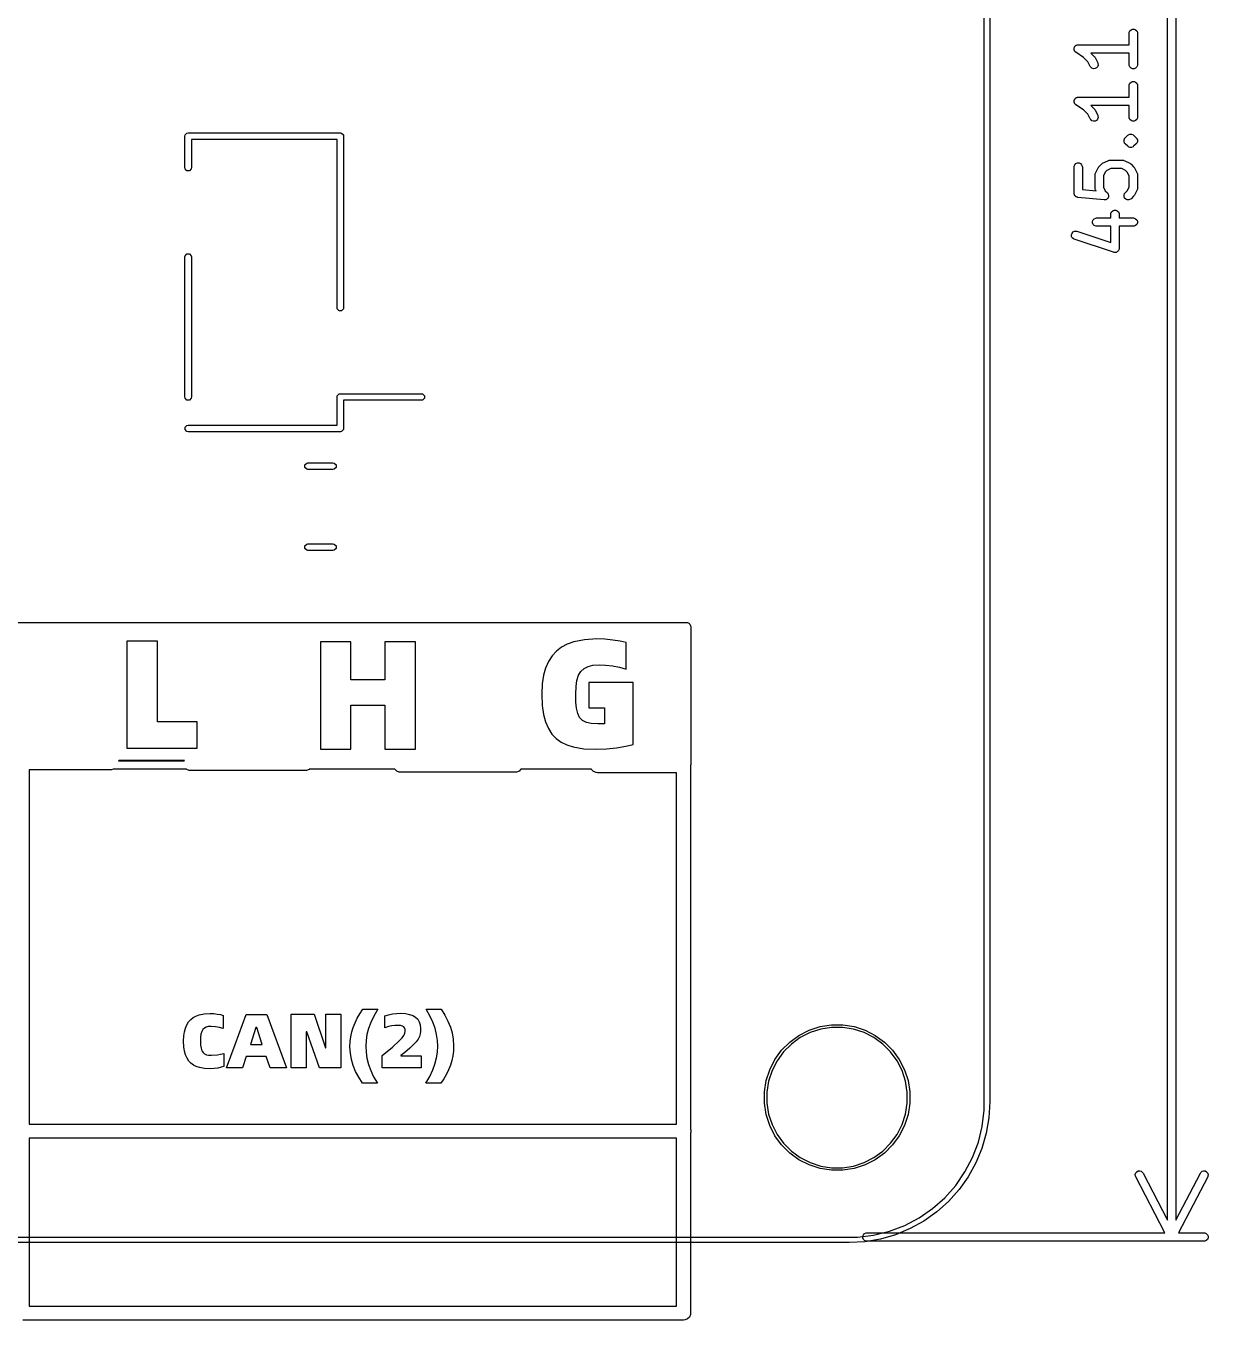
# Model space of a CAD drawing. Header units: inches. Extents: x 4.8 to 6.93, y -5.65 to -3.45.
# Drawn here: x 6.082 to 6.927, y -5.586 to -4.661 of the extents above; entities that cross this region are included whole.
import ezdxf

# ---------------------------------------------------------------- set-up
doc = ezdxf.new("R2010")
doc.units = ezdxf.units.IN
doc.header["$MEASUREMENT"] = 0
doc.layers.add('F.Silkscreen', color=41, linetype='CONTINUOUS', true_color=0xf2eda1)

msp = doc.modelspace()

# ---------------------------------------------------------------- linework, layer by layer
at = {"layer": 'F.Silkscreen', "linetype": 'CONTINUOUS'}
for p, q in [((6.89773, -5.51437), (6.89773, -3.76252)), ((6.90363, -3.76252), (6.90363, -5.51437)), ((6.76682, -5.42998), (6.76682, -4.03116)), ((6.77076, -4.03116), (6.77076, -5.42998)), ((6.87036, -4.66656), (6.87041, -4.66599)), ((6.87036, -4.67486), (6.87036, -4.66656)), ((6.87041, -4.66599), (6.87085, -4.66492)), ((6.87085, -4.66492), (6.87167, -4.66411)), ((6.87167, -4.66411), (6.87273, -4.66367)), ((6.87273, -4.66367), (6.87389, -4.66367)), ((6.87389, -4.66367), (6.87495, -4.66411)), ((6.87495, -4.66411), (6.87576, -4.66492)), ((6.87576, -4.66492), (6.87621, -4.66599)), ((6.87621, -4.66599), (6.87626, -4.66656)), ((6.87626, -4.66656), (6.87626, -4.68906)), ((6.83104, -4.67724), (6.83115, -4.67697)), ((6.83104, -4.67753), (6.83104, -4.67724)), ((6.83115, -4.67697), (6.83121, -4.67668)), ((6.83121, -4.67668), (6.83137, -4.67644)), ((6.83137, -4.67644), (6.83148, -4.67617)), ((6.83148, -4.67617), (6.83169, -4.67597)), ((6.83169, -4.67597), (6.83185, -4.67573)), ((6.83185, -4.67573), (6.83209, -4.67556)), ((6.83209, -4.67556), (6.8323, -4.67536)), ((6.8323, -4.67536), (6.83257, -4.67525)), ((6.83257, -4.67525), (6.83281, -4.67508)), ((6.83281, -4.67508), (6.83309, -4.67503)), ((6.83309, -4.67503), (6.83336, -4.67492)), ((6.83336, -4.67492), (6.83393, -4.67486)), ((6.83393, -4.67486), (6.83394, -4.67486)), ((6.83394, -4.67486), (6.83394, -4.67486)), ((6.83394, -4.67486), (6.83394, -4.67486)), ((6.83394, -4.67486), (6.87036, -4.67486)), ((6.83099, -4.67781), (6.83104, -4.67753)), ((6.83104, -4.6781), (6.83099, -4.67781)), ((6.83104, -4.67839), (6.83104, -4.6781)), ((6.83115, -4.67866), (6.83104, -4.67839)), ((6.83121, -4.67894), (6.83115, -4.67866)), ((6.83137, -4.67918), (6.83121, -4.67894)), ((6.83148, -4.67945), (6.83137, -4.67918)), ((6.83169, -4.67966), (6.83148, -4.67945)), ((6.83185, -4.6799), (6.83169, -4.67966)), ((6.8323, -4.68026), (6.83185, -4.6799)), ((6.8323, -4.68027), (6.8323, -4.68026)), ((6.83768, -4.68386), (6.8323, -4.68027)), ((6.8323, -4.68027), (6.8323, -4.68027)), ((6.8323, -4.68027), (6.8323, -4.68027)), ((6.84089, -4.68706), (6.83768, -4.68386)), ((6.87036, -4.68076), (6.84294, -4.68076)), ((6.84294, -4.68076), (6.8454, -4.68322)), ((6.8454, -4.68322), (6.84559, -4.68345)), ((6.84559, -4.68345), (6.84565, -4.6835)), ((6.84565, -4.6835), (6.8457, -4.68359)), ((6.8457, -4.68359), (6.84577, -4.68367)), ((6.84577, -4.68367), (6.8458, -4.68374)), ((6.8458, -4.68374), (6.84595, -4.68399)), ((6.84595, -4.68399), (6.84783, -4.68774)), ((6.87036, -4.68906), (6.87036, -4.68076)), ((6.84255, -4.69038), (6.84089, -4.68706)), ((6.84285, -4.69087), (6.84255, -4.69038)), ((6.84373, -4.69163), (6.84285, -4.69087)), ((6.84482, -4.69199), (6.84373, -4.69163)), ((6.84597, -4.69191), (6.84482, -4.69199)), ((6.847, -4.69139), (6.84597, -4.69191)), ((6.84775, -4.69052), (6.847, -4.69139)), ((6.84812, -4.68943), (6.84775, -4.69052)), ((6.84783, -4.68774), (6.84804, -4.68828)), ((6.84804, -4.68828), (6.84812, -4.68943)), ((6.87041, -4.68964), (6.87036, -4.68906)), ((6.87085, -4.6907), (6.87041, -4.68964)), ((6.87167, -4.69152), (6.87085, -4.6907)), ((6.87273, -4.69196), (6.87167, -4.69152)), ((6.87389, -4.69196), (6.87273, -4.69196)), ((6.87495, -4.69152), (6.87389, -4.69196)), ((6.87576, -4.6907), (6.87495, -4.69152)), ((6.87621, -4.68964), (6.87576, -4.6907)), ((6.87626, -4.68906), (6.87621, -4.68964)), ((6.87036, -4.70406), (6.87041, -4.70348)), ((6.87036, -4.71235), (6.87036, -4.70406)), ((6.87041, -4.70348), (6.87085, -4.70242)), ((6.87085, -4.70242), (6.87167, -4.7016)), ((6.87167, -4.7016), (6.87273, -4.70116)), ((6.87273, -4.70116), (6.87389, -4.70116)), ((6.87389, -4.70116), (6.87495, -4.7016)), ((6.87495, -4.7016), (6.87576, -4.70242)), ((6.87576, -4.70242), (6.87621, -4.70348)), ((6.87621, -4.70348), (6.87626, -4.70406)), ((6.87626, -4.70406), (6.87626, -4.72656)), ((6.83115, -4.71446), (6.83121, -4.71418)), ((6.83121, -4.71418), (6.83137, -4.71394)), ((6.83137, -4.71394), (6.83148, -4.71367)), ((6.83148, -4.71367), (6.83169, -4.71346)), ((6.83169, -4.71346), (6.83185, -4.71322)), ((6.83185, -4.71322), (6.83209, -4.71306)), ((6.83209, -4.71306), (6.8323, -4.71285)), ((6.8323, -4.71285), (6.83257, -4.71274)), ((6.83257, -4.71274), (6.83281, -4.71258)), ((6.83281, -4.71258), (6.83309, -4.71252)), ((6.83309, -4.71252), (6.83336, -4.71241)), ((6.83336, -4.71241), (6.83393, -4.71235)), ((6.83393, -4.71235), (6.83394, -4.71235)), ((6.83394, -4.71235), (6.83394, -4.71235)), ((6.83394, -4.71235), (6.83394, -4.71235)), ((6.83394, -4.71235), (6.87036, -4.71235)), ((6.83099, -4.71531), (6.83104, -4.71502)), ((6.83104, -4.71559), (6.83099, -4.71531)), ((6.83104, -4.71473), (6.83115, -4.71446)), ((6.83104, -4.71502), (6.83104, -4.71473)), ((6.83104, -4.71588), (6.83104, -4.71559)), ((6.83115, -4.71615), (6.83104, -4.71588)), ((6.83121, -4.71644), (6.83115, -4.71615)), ((6.83137, -4.71668), (6.83121, -4.71644)), ((6.83148, -4.71695), (6.83137, -4.71668)), ((6.83169, -4.71715), (6.83148, -4.71695)), ((6.83185, -4.7174), (6.83169, -4.71715)), ((6.8323, -4.71776), (6.83185, -4.7174)), ((6.83768, -4.72135), (6.8323, -4.71776)), ((6.8323, -4.71776), (6.8323, -4.71776)), ((6.8323, -4.71776), (6.8323, -4.71776)), ((6.8323, -4.71776), (6.8323, -4.71776)), ((6.84089, -4.72455), (6.83768, -4.72135)), ((6.87036, -4.71826), (6.84294, -4.71826)), ((6.84294, -4.71826), (6.8454, -4.72072)), ((6.8454, -4.72072), (6.84559, -4.72094)), ((6.84559, -4.72094), (6.84565, -4.721)), ((6.84565, -4.721), (6.8457, -4.72108)), ((6.8457, -4.72108), (6.84577, -4.72117)), ((6.84577, -4.72117), (6.8458, -4.72124)), ((6.8458, -4.72124), (6.84595, -4.72149)), ((6.84595, -4.72149), (6.84783, -4.72523)), ((6.87036, -4.72656), (6.87036, -4.71826)), ((6.84255, -4.72788), (6.84089, -4.72455)), ((6.84285, -4.72837), (6.84255, -4.72788)), ((6.84373, -4.72912), (6.84285, -4.72837)), ((6.84482, -4.72948), (6.84373, -4.72912)), ((6.84597, -4.7294), (6.84482, -4.72948)), ((6.847, -4.72889), (6.84597, -4.7294)), ((6.84775, -4.72802), (6.847, -4.72889)), ((6.84812, -4.72692), (6.84775, -4.72802)), ((6.84783, -4.72523), (6.84804, -4.72578)), ((6.84804, -4.72578), (6.84812, -4.72692)), ((6.87041, -4.72713), (6.87036, -4.72656)), ((6.87085, -4.7282), (6.87041, -4.72713)), ((6.87167, -4.72901), (6.87085, -4.7282)), ((6.87273, -4.72945), (6.87167, -4.72901)), ((6.87389, -4.72945), (6.87273, -4.72945)), ((6.87495, -4.72901), (6.87389, -4.72945)), ((6.87576, -4.7282), (6.87495, -4.72901)), ((6.87621, -4.72713), (6.87576, -4.7282)), ((6.87626, -4.72656), (6.87621, -4.72713)), ((6.19595, -4.74021), (6.19613, -4.73931)), ((6.19595, -4.76265), (6.19595, -4.74021)), ((6.19613, -4.73931), (6.19741, -4.73803)), ((6.19741, -4.73803), (6.19832, -4.73785)), ((6.19832, -4.73785), (6.30698, -4.73785)), ((6.30698, -4.73785), (6.30788, -4.73803)), ((6.30788, -4.73803), (6.30916, -4.73931)), ((6.30916, -4.73931), (6.30934, -4.74021)), ((6.30934, -4.74021), (6.30934, -4.86265)), ((6.86696, -4.74213), (6.8671, -4.74179)), ((6.8671, -4.74179), (6.86747, -4.74134)), ((6.8671, -4.74179), (6.8671, -4.74179)), ((6.86747, -4.74134), (6.86935, -4.73947)), ((6.86935, -4.73947), (6.86979, -4.7391)), ((6.86979, -4.7391), (6.87086, -4.73866)), ((6.87086, -4.73866), (6.87201, -4.73866)), ((6.87201, -4.73866), (6.87307, -4.7391)), ((6.87307, -4.7391), (6.87307, -4.7391)), ((6.87307, -4.7391), (6.87352, -4.73947)), ((6.87352, -4.73947), (6.8754, -4.74134)), ((6.8754, -4.74134), (6.87576, -4.74179)), ((6.87576, -4.74179), (6.87591, -4.74213)), ((6.30462, -4.74258), (6.20068, -4.74258)), ((6.20068, -4.74258), (6.20068, -4.76265)), ((6.30462, -4.86265), (6.30462, -4.74258)), ((6.86666, -4.74285), (6.86696, -4.74213)), ((6.86666, -4.744), (6.86666, -4.74285)), ((6.8671, -4.74507), (6.86666, -4.744)), ((6.86747, -4.74552), (6.8671, -4.74507)), ((6.8671, -4.74507), (6.8671, -4.74507)), ((6.86935, -4.74739), (6.86747, -4.74552)), ((6.86979, -4.74776), (6.86935, -4.74739)), ((6.87086, -4.7482), (6.86979, -4.74776)), ((6.87201, -4.7482), (6.87086, -4.7482)), ((6.87307, -4.74776), (6.87201, -4.7482)), ((6.87352, -4.74739), (6.87307, -4.74776)), ((6.8754, -4.74552), (6.87352, -4.74739)), ((6.87576, -4.74507), (6.8754, -4.74552)), ((6.87621, -4.744), (6.87576, -4.74507)), ((6.87591, -4.74213), (6.87621, -4.74285)), ((6.87621, -4.74285), (6.87621, -4.744)), ((6.83148, -4.76054), (6.8323, -4.75972)), ((6.8323, -4.75972), (6.83336, -4.75928)), ((6.83336, -4.75928), (6.83452, -4.75928)), ((6.83452, -4.75928), (6.83558, -4.75972)), ((6.83558, -4.75972), (6.83639, -4.76054)), ((6.84872, -4.76196), (6.8506, -4.76009)), ((6.8506, -4.76009), (6.85083, -4.7599)), ((6.85083, -4.7599), (6.85088, -4.75984)), ((6.85088, -4.75984), (6.85097, -4.75979)), ((6.85097, -4.75979), (6.85105, -4.75972)), ((6.85105, -4.75972), (6.85112, -4.75969)), ((6.85112, -4.75969), (6.85137, -4.75953)), ((6.85137, -4.75953), (6.85512, -4.75766)), ((6.85512, -4.75766), (6.85566, -4.75745)), ((6.85566, -4.75745), (6.85576, -4.75745)), ((6.85576, -4.75745), (6.85586, -4.75741)), ((6.85586, -4.75741), (6.85644, -4.75735)), ((6.85644, -4.75735), (6.86581, -4.75735)), ((6.86581, -4.75735), (6.86639, -4.75741)), ((6.86639, -4.75741), (6.86648, -4.75745)), ((6.86648, -4.75745), (6.86659, -4.75745)), ((6.86659, -4.75745), (6.86713, -4.75766)), ((6.86713, -4.75766), (6.87088, -4.75953)), ((6.87088, -4.75953), (6.87113, -4.75969)), ((6.87113, -4.75969), (6.8712, -4.75972)), ((6.8712, -4.75972), (6.87128, -4.75979)), ((6.87128, -4.75979), (6.87137, -4.75984)), ((6.87137, -4.75984), (6.87142, -4.7599)), ((6.87142, -4.7599), (6.87165, -4.76009)), ((6.87165, -4.76009), (6.87352, -4.76196)), ((6.19613, -4.76356), (6.19595, -4.76265)), ((6.19741, -4.76484), (6.19613, -4.76356)), ((6.19922, -4.76484), (6.19741, -4.76484)), ((6.2005, -4.76356), (6.19922, -4.76484)), ((6.20068, -4.76265), (6.2005, -4.76356)), ((6.83099, -4.76218), (6.83104, -4.7616)), ((6.83099, -4.78092), (6.83099, -4.76218)), ((6.83104, -4.7616), (6.83148, -4.76054)), ((6.83639, -4.76054), (6.83684, -4.7616)), ((6.83684, -4.7616), (6.83689, -4.76218)), ((6.83689, -4.76218), (6.83689, -4.77825)), ((6.84598, -4.7678), (6.84604, -4.76722)), ((6.84598, -4.77717), (6.84598, -4.7678)), ((6.84604, -4.76722), (6.84608, -4.76713)), ((6.84608, -4.76713), (6.84609, -4.76702)), ((6.84609, -4.76702), (6.8463, -4.76648)), ((6.8463, -4.76648), (6.84817, -4.76273)), ((6.84817, -4.76273), (6.84833, -4.76248)), ((6.84833, -4.76248), (6.84836, -4.76241)), ((6.84836, -4.76241), (6.84842, -4.76233)), ((6.84842, -4.76233), (6.84848, -4.76224)), ((6.84848, -4.76224), (6.84854, -4.76219)), ((6.84854, -4.76219), (6.84872, -4.76196)), ((6.85324, -4.7658), (6.85189, -4.7685)), ((6.85189, -4.7685), (6.85189, -4.77648)), ((6.85444, -4.7646), (6.85324, -4.7658)), ((6.85713, -4.76325), (6.85444, -4.7646)), ((6.86511, -4.76325), (6.85713, -4.76325)), ((6.86781, -4.7646), (6.86511, -4.76325)), ((6.86901, -4.7658), (6.86781, -4.7646)), ((6.87036, -4.7685), (6.86901, -4.7658)), ((6.87036, -4.77648), (6.87036, -4.7685)), ((6.87352, -4.76196), (6.87371, -4.76219)), ((6.87371, -4.76219), (6.87377, -4.76224)), ((6.87377, -4.76224), (6.87382, -4.76233)), ((6.87382, -4.76233), (6.87389, -4.76241)), ((6.87389, -4.76241), (6.87392, -4.76248)), ((6.87392, -4.76248), (6.87408, -4.76273)), ((6.87408, -4.76273), (6.87595, -4.76648)), ((6.87595, -4.76648), (6.87616, -4.76702)), ((6.87616, -4.76702), (6.87616, -4.76713)), ((6.87616, -4.76713), (6.87621, -4.76722)), ((6.87621, -4.76722), (6.87626, -4.7678)), ((6.87626, -4.7678), (6.87626, -4.77717)), ((6.83689, -4.77825), (6.84666, -4.77923)), ((6.84604, -4.77775), (6.84598, -4.77717)), ((6.84608, -4.77785), (6.84604, -4.77775)), ((6.84609, -4.77795), (6.84608, -4.77785)), ((6.8463, -4.77849), (6.84609, -4.77795)), ((6.84666, -4.77923), (6.8463, -4.77849)), ((6.85189, -4.77648), (6.85324, -4.77917)), ((6.86901, -4.77917), (6.87036, -4.77648)), ((6.87595, -4.77849), (6.87408, -4.78224)), ((6.87616, -4.77795), (6.87595, -4.77849)), ((6.87621, -4.77775), (6.87616, -4.77785)), ((6.87616, -4.77785), (6.87616, -4.77795)), ((6.87626, -4.77717), (6.87621, -4.77775)), ((6.83101, -4.78114), (6.83099, -4.78092)), ((6.831, -4.78121), (6.83101, -4.78114)), ((6.83102, -4.78128), (6.831, -4.78121)), ((6.83104, -4.7815), (6.83102, -4.78128)), ((6.83121, -4.7819), (6.83104, -4.7815)), ((6.83133, -4.78231), (6.83121, -4.7819)), ((6.83143, -4.78243), (6.83133, -4.78231)), ((6.83148, -4.78256), (6.83143, -4.78243)), ((6.83179, -4.78287), (6.83148, -4.78256)), ((6.83206, -4.7832), (6.83179, -4.78287)), ((6.83219, -4.78327), (6.83206, -4.7832)), ((6.8323, -4.78338), (6.83219, -4.78327)), ((6.8327, -4.78354), (6.8323, -4.78338)), ((6.83308, -4.78375), (6.8327, -4.78354)), ((6.8333, -4.78379), (6.83308, -4.78375)), ((6.83336, -4.78382), (6.8333, -4.78379)), ((6.83344, -4.78382), (6.83336, -4.78382)), ((6.83365, -4.78386), (6.83344, -4.78382)), ((6.85239, -4.78574), (6.83365, -4.78386)), ((6.85297, -4.78574), (6.85239, -4.78574)), ((6.85311, -4.78569), (6.85297, -4.78574)), ((6.85326, -4.78569), (6.85311, -4.78569)), ((6.85324, -4.77917), (6.85477, -4.78071)), ((6.85366, -4.78553), (6.85326, -4.78569)), ((6.85407, -4.7854), (6.85366, -4.78553)), ((6.85419, -4.78531), (6.85407, -4.7854)), ((6.85433, -4.78525), (6.85419, -4.78531)), ((6.85463, -4.78495), (6.85433, -4.78525)), ((6.85497, -4.78467), (6.85463, -4.78495)), ((6.85477, -4.78071), (6.85514, -4.78116)), ((6.85504, -4.78454), (6.85497, -4.78467)), ((6.85514, -4.78444), (6.85504, -4.78454)), ((6.85514, -4.78116), (6.8552, -4.7813)), ((6.85531, -4.78404), (6.85514, -4.78444)), ((6.8552, -4.7813), (6.85529, -4.78141)), ((6.85529, -4.78141), (6.85542, -4.78182)), ((6.85551, -4.78366), (6.85531, -4.78404)), ((6.85542, -4.78182), (6.85558, -4.78222)), ((6.85553, -4.78351), (6.85551, -4.78366)), ((6.85558, -4.78337), (6.85553, -4.78351)), ((6.85558, -4.78222), (6.85558, -4.78237)), ((6.85558, -4.78237), (6.85563, -4.78251)), ((6.85563, -4.78251), (6.85558, -4.78294)), ((6.85558, -4.78294), (6.85558, -4.78337)), ((6.86666, -4.78222), (6.8671, -4.78116)), ((6.86666, -4.78337), (6.86666, -4.78222)), ((6.8671, -4.78444), (6.86666, -4.78337)), ((6.8671, -4.78116), (6.86747, -4.78071)), ((6.86792, -4.78525), (6.8671, -4.78444)), ((6.86747, -4.78071), (6.86901, -4.77917)), ((6.86898, -4.78569), (6.86792, -4.78525)), ((6.87014, -4.78569), (6.86898, -4.78569)), ((6.8712, -4.78525), (6.87014, -4.78569)), ((6.87165, -4.78489), (6.8712, -4.78525)), ((6.87352, -4.78301), (6.87165, -4.78489)), ((6.87371, -4.78279), (6.87352, -4.78301)), ((6.87377, -4.78273), (6.87371, -4.78279)), ((6.87382, -4.78264), (6.87377, -4.78273)), ((6.87389, -4.78256), (6.87382, -4.78264)), ((6.87392, -4.78249), (6.87389, -4.78256)), ((6.87408, -4.78224), (6.87392, -4.78249)), ((6.85723, -4.79592), (6.85729, -4.79535)), ((6.85723, -4.79859), (6.85723, -4.79592)), ((6.85729, -4.79535), (6.85773, -4.79428)), ((6.85773, -4.79428), (6.85855, -4.79347)), ((6.85855, -4.79347), (6.85961, -4.79303)), ((6.85961, -4.79303), (6.86076, -4.79303)), ((6.86076, -4.79303), (6.86183, -4.79347)), ((6.86183, -4.79347), (6.86264, -4.79428)), ((6.86264, -4.79428), (6.86308, -4.79535)), ((6.86308, -4.79535), (6.86314, -4.79592)), ((6.86314, -4.79592), (6.86314, -4.79859)), ((6.84417, -4.80097), (6.84461, -4.79991)), ((6.84417, -4.80212), (6.84417, -4.80097)), ((6.84461, -4.80319), (6.84417, -4.80212)), ((6.84461, -4.79991), (6.84542, -4.79909)), ((6.84542, -4.804), (6.84461, -4.80319)), ((6.84542, -4.79909), (6.84649, -4.79865)), ((6.84649, -4.80444), (6.84542, -4.804)), ((6.84649, -4.79865), (6.84706, -4.79859)), ((6.84706, -4.8045), (6.84649, -4.80444)), ((6.84706, -4.79859), (6.85723, -4.79859)), ((6.85723, -4.8045), (6.84706, -4.8045)), ((6.85723, -4.8162), (6.85723, -4.8045)), ((6.86314, -4.79859), (6.87331, -4.79859)), ((6.87331, -4.8045), (6.86314, -4.8045)), ((6.86314, -4.8045), (6.86314, -4.82029)), ((6.87331, -4.79859), (6.87389, -4.79865)), ((6.87389, -4.80444), (6.87331, -4.8045)), ((6.87389, -4.79865), (6.87495, -4.79909)), ((6.87495, -4.804), (6.87389, -4.80444)), ((6.87495, -4.79909), (6.87576, -4.79991)), ((6.87576, -4.80319), (6.87495, -4.804)), ((6.87576, -4.79991), (6.87621, -4.80097)), ((6.87621, -4.80212), (6.87576, -4.80319)), ((6.87621, -4.80097), (6.87621, -4.80212)), ((6.82913, -4.81055), (6.8295, -4.80946)), ((6.82922, -4.8117), (6.82913, -4.81055)), ((6.82973, -4.81273), (6.82922, -4.8117)), ((6.8295, -4.80946), (6.83025, -4.80859)), ((6.8306, -4.81349), (6.82973, -4.81273)), ((6.83025, -4.80859), (6.83128, -4.80807)), ((6.83113, -4.81372), (6.8306, -4.81349)), ((6.85925, -4.82309), (6.83113, -4.81372)), ((6.83128, -4.80807), (6.83243, -4.80799)), ((6.83243, -4.80799), (6.833, -4.80812)), ((6.833, -4.80812), (6.85723, -4.8162)), ((6.19613, -4.82553), (6.19741, -4.82425)), ((6.19741, -4.82425), (6.19922, -4.82425)), ((6.19922, -4.82425), (6.2005, -4.82553)), ((6.85954, -4.82316), (6.85925, -4.82309)), ((6.85961, -4.82319), (6.85954, -4.82316)), ((6.85967, -4.82319), (6.85961, -4.82319)), ((6.85982, -4.82322), (6.85967, -4.82319)), ((6.86029, -4.82319), (6.85982, -4.82322)), ((6.86076, -4.82319), (6.86029, -4.82319)), ((6.86086, -4.82315), (6.86076, -4.82319)), ((6.86097, -4.82314), (6.86086, -4.82315)), ((6.86139, -4.82293), (6.86097, -4.82314)), ((6.86183, -4.82275), (6.86139, -4.82293)), ((6.8619, -4.82267), (6.86183, -4.82275)), ((6.862, -4.82263), (6.8619, -4.82267)), ((6.86231, -4.82227), (6.862, -4.82263)), ((6.86264, -4.82193), (6.86231, -4.82227)), ((6.86268, -4.82184), (6.86264, -4.82193)), ((6.86275, -4.82176), (6.86268, -4.82184)), ((6.8629, -4.82131), (6.86275, -4.82176)), ((6.86308, -4.82087), (6.8629, -4.82131)), ((6.8631, -4.82072), (6.86308, -4.82087)), ((6.86312, -4.82066), (6.8631, -4.82072)), ((6.86314, -4.82029), (6.86311, -4.82059)), ((6.86311, -4.82059), (6.86312, -4.82066)), ((6.19595, -4.82643), (6.19613, -4.82553)), ((6.19595, -4.92643), (6.19595, -4.82643)), ((6.2005, -4.82553), (6.20068, -4.82643)), ((6.20068, -4.82643), (6.20068, -4.92643)), ((6.3048, -4.86356), (6.30462, -4.86265)), ((6.30607, -4.86484), (6.3048, -4.86356)), ((6.30788, -4.86484), (6.30607, -4.86484)), ((6.30916, -4.86356), (6.30788, -4.86484)), ((6.30934, -4.86265), (6.30916, -4.86356)), ((6.19613, -4.92734), (6.19595, -4.92643)), ((6.20068, -4.92643), (6.2005, -4.92734)), ((6.30462, -4.92643), (6.3048, -4.92553)), ((6.30462, -4.94651), (6.30462, -4.92643)), ((6.3048, -4.92553), (6.30607, -4.92425)), ((6.30607, -4.92425), (6.30698, -4.92407)), ((6.30698, -4.92407), (6.36485, -4.92407)), ((6.36485, -4.92407), (6.36576, -4.92425)), ((6.36576, -4.92425), (6.36703, -4.92553)), ((6.36703, -4.92553), (6.36703, -4.92734)), ((6.19741, -4.92862), (6.19613, -4.92734)), ((6.19922, -4.92862), (6.19741, -4.92862)), ((6.2005, -4.92734), (6.19922, -4.92862)), ((6.36485, -4.9288), (6.30934, -4.9288)), ((6.30934, -4.9288), (6.30934, -4.94887)), ((6.36576, -4.92862), (6.36485, -4.9288)), ((6.36703, -4.92734), (6.36576, -4.92862)), ((6.19613, -4.94797), (6.19741, -4.94669)), ((6.19613, -4.94978), (6.19613, -4.94797)), ((6.19741, -4.95106), (6.19613, -4.94978)), ((6.19741, -4.94669), (6.19832, -4.94651)), ((6.19832, -4.95124), (6.19741, -4.95106)), ((6.19832, -4.94651), (6.30462, -4.94651)), ((6.30698, -4.95124), (6.19832, -4.95124)), ((6.30788, -4.95106), (6.30698, -4.95124)), ((6.30916, -4.94978), (6.30788, -4.95106)), ((6.30934, -4.94887), (6.30916, -4.94978)), ((6.28168, -4.97494), (6.28296, -4.97366)), ((6.28168, -4.97675), (6.28168, -4.97494)), ((6.28296, -4.97803), (6.28168, -4.97675)), ((6.28296, -4.97366), (6.28386, -4.97348)), ((6.28386, -4.97821), (6.28296, -4.97803)), ((6.28386, -4.97348), (6.30174, -4.97348)), ((6.30174, -4.97821), (6.28386, -4.97821)), ((6.30174, -4.97348), (6.30265, -4.97366)), ((6.30265, -4.97803), (6.30174, -4.97821)), ((6.30265, -4.97366), (6.30393, -4.97494)), ((6.30393, -4.97675), (6.30265, -4.97803)), ((6.30393, -4.97494), (6.30393, -4.97675)), ((6.28168, -5.03281), (6.28296, -5.03153)), ((6.28168, -5.03462), (6.28168, -5.03281)), ((6.28296, -5.0359), (6.28168, -5.03462)), ((6.28296, -5.03153), (6.28386, -5.03135)), ((6.28386, -5.03608), (6.28296, -5.0359)), ((6.28386, -5.03135), (6.30174, -5.03135)), ((6.30174, -5.03608), (6.28386, -5.03608)), ((6.30174, -5.03135), (6.30265, -5.03153)), ((6.30265, -5.0359), (6.30174, -5.03608)), ((6.30265, -5.03153), (6.30393, -5.03281)), ((6.30393, -5.03462), (6.30265, -5.0359)), ((6.30393, -5.03281), (6.30393, -5.03462)), ((5.60569, -5.08746), (6.21328, -5.08746)), ((6.21328, -5.08746), (6.21328, -5.08746)), ((6.21328, -5.08746), (6.28217, -5.08746)), ((6.28217, -5.08746), (6.55422, -5.08746)), ((6.28217, -5.08746), (6.28217, -5.08746)), ((6.55422, -5.08746), (6.5548, -5.08751)), ((6.5548, -5.08751), (6.55586, -5.08795)), ((6.55586, -5.08795), (6.55668, -5.08877)), ((6.55668, -5.08877), (6.55712, -5.08983)), ((6.55712, -5.08983), (6.55717, -5.09041)), ((6.55717, -5.09041), (6.55717, -5.18923)), ((6.17637, -5.10076), (6.15452, -5.10076)), ((6.15452, -5.10076), (6.15452, -5.17722)), ((6.17637, -5.15845), (6.17637, -5.10076)), ((6.31456, -5.10139), (6.29271, -5.10139)), ((6.29271, -5.10139), (6.29271, -5.17801)), ((6.31456, -5.12847), (6.31456, -5.10139)), ((6.36071, -5.10139), (6.33887, -5.10139)), ((6.33887, -5.10139), (6.33887, -5.12847)), ((6.36071, -5.17801), (6.36071, -5.10139)), ((6.47374, -5.10128), (6.46905, -5.10293)), ((6.48128, -5.09981), (6.47374, -5.10128)), ((6.49007, -5.09928), (6.48128, -5.09981)), ((6.4958, -5.09951), (6.49007, -5.09928)), ((6.5016, -5.10005), (6.4958, -5.09951)), ((6.50684, -5.10082), (6.5016, -5.10005)), ((6.51103, -5.10181), (6.50684, -5.10082)), ((6.51103, -5.12087), (6.51103, -5.10181)), ((6.45832, -5.11122), (6.45571, -5.11525)), ((6.46138, -5.1079), (6.45832, -5.11122)), ((6.46496, -5.10513), (6.46138, -5.1079)), ((6.46905, -5.10293), (6.46496, -5.10513)), ((6.45355, -5.12008), (6.45208, -5.1252)), ((6.45571, -5.11525), (6.45355, -5.12008)), ((6.47874, -5.12245), (6.481, -5.12032)), ((6.481, -5.12032), (6.48392, -5.11885)), ((6.48392, -5.11885), (6.48734, -5.11805)), ((6.48734, -5.11805), (6.49197, -5.11775)), ((6.49197, -5.11775), (6.49644, -5.11794)), ((6.49644, -5.11794), (6.50139, -5.11853)), ((6.50139, -5.11853), (6.50633, -5.11951)), ((6.50633, -5.11951), (6.51103, -5.12087)), ((6.33887, -5.12847), (6.31456, -5.12847)), ((6.45208, -5.1252), (6.45113, -5.13133)), ((6.47533, -5.13312), (6.47593, -5.12892)), ((6.47593, -5.12892), (6.47709, -5.12521)), ((6.47709, -5.12521), (6.47874, -5.12245)), ((6.45113, -5.13133), (6.45079, -5.13867)), ((6.45079, -5.13867), (6.45113, -5.1467)), ((6.4751, -5.13866), (6.47533, -5.13312)), ((6.47525, -5.1444), (6.4751, -5.13866)), ((6.51603, -5.13036), (6.48453, -5.13036)), ((6.48453, -5.13036), (6.48453, -5.14852)), ((6.51603, -5.17454), (6.51603, -5.13036)), ((6.31456, -5.17801), (6.31456, -5.14662)), ((6.31456, -5.14662), (6.33887, -5.14662)), ((6.33887, -5.14662), (6.33887, -5.17801)), ((6.45113, -5.1467), (6.45205, -5.15318)), ((6.47565, -5.14873), (6.47525, -5.1444)), ((6.47653, -5.15255), (6.47565, -5.14873)), ((6.48453, -5.14852), (6.49572, -5.14852)), ((6.49572, -5.14852), (6.49572, -5.15979)), ((6.45205, -5.15318), (6.45344, -5.15836)), ((6.47789, -5.15531), (6.47653, -5.15255)), ((6.47992, -5.15742), (6.47789, -5.15531)), ((6.48272, -5.15885), (6.47992, -5.15742)), ((6.20483, -5.15845), (6.17637, -5.15845)), ((6.20483, -5.17722), (6.20483, -5.15845)), ((6.45344, -5.15836), (6.45555, -5.16327)), ((6.45555, -5.16327), (6.45811, -5.16723)), ((6.45811, -5.16723), (6.46111, -5.17039)), ((6.4861, -5.15961), (6.48272, -5.15885)), ((6.49089, -5.1599), (6.4861, -5.15961)), ((6.4938, -5.1599), (6.49089, -5.1599)), ((6.49572, -5.15979), (6.4938, -5.1599)), ((6.46111, -5.17039), (6.46464, -5.17296)), ((6.46464, -5.17296), (6.4687, -5.17497)), ((6.4687, -5.17497), (6.47336, -5.1764)), ((6.47336, -5.1764), (6.48086, -5.17762)), ((6.50427, -5.17701), (6.51078, -5.17586)), ((6.51078, -5.17586), (6.51603, -5.17454)), ((6.15452, -5.17722), (6.20483, -5.17722)), ((6.29271, -5.17801), (6.31456, -5.17801)), ((6.33887, -5.17801), (6.36071, -5.17801)), ((6.48086, -5.17762), (6.48987, -5.17806)), ((6.48987, -5.17806), (6.49704, -5.17778)), ((6.49704, -5.17778), (6.50427, -5.17701)), ((6.14249, -5.19285), (6.08472, -5.19285)), ((6.08472, -5.19285), (6.08472, -5.44584)), ((6.14346, -5.19275), (6.14249, -5.19285)), ((6.14485, -5.19218), (6.14346, -5.19275)), ((6.19706, -5.19218), (6.14485, -5.19218)), ((6.1488, -5.18614), (6.14867, -5.18628)), ((6.14867, -5.18628), (6.19556, -5.18628)), ((6.14888, -5.18597), (6.1488, -5.18614)), ((6.19569, -5.18597), (6.14888, -5.18597)), ((6.19556, -5.18628), (6.19569, -5.18597)), ((6.19728, -5.1924), (6.19706, -5.19218)), ((6.19908, -5.19315), (6.19728, -5.1924)), ((6.20006, -5.19324), (6.19908, -5.19315)), ((6.28183, -5.19324), (6.20006, -5.19324)), ((6.2828, -5.19315), (6.28183, -5.19324)), ((6.28461, -5.1924), (6.2828, -5.19315)), ((6.28483, -5.19218), (6.28461, -5.1924)), ((6.34589, -5.19218), (6.28483, -5.19218)), ((6.3459, -5.1922), (6.34589, -5.19218)), ((6.34728, -5.19358), (6.3459, -5.1922)), ((6.34908, -5.19433), (6.34728, -5.19358)), ((6.35006, -5.19443), (6.34908, -5.19433)), ((6.43183, -5.19443), (6.35006, -5.19443)), ((6.4328, -5.19433), (6.43183, -5.19443)), ((6.43461, -5.19358), (6.4328, -5.19433)), ((6.43599, -5.1922), (6.43461, -5.19358)), ((6.436, -5.19218), (6.43599, -5.1922)), ((6.48625, -5.19218), (6.436, -5.19218)), ((6.48642, -5.1926), (6.48625, -5.19218)), ((6.4878, -5.19398), (6.48642, -5.1926)), ((6.4896, -5.19472), (6.4878, -5.19398)), ((6.49058, -5.19482), (6.4896, -5.19472)), ((6.54716, -5.19482), (6.49058, -5.19482)), ((6.54716, -5.44584), (6.54716, -5.19482)), ((6.55717, -5.18923), (6.55716, -5.18934)), ((6.55716, -5.18934), (6.55716, -5.44962)), ((6.20013, -5.3711), (6.20186, -5.36972)), ((6.20186, -5.36972), (6.20382, -5.36861)), ((6.20382, -5.36861), (6.20605, -5.36779)), ((6.20605, -5.36779), (6.20965, -5.36706)), ((6.20965, -5.36706), (6.21383, -5.3668)), ((6.21383, -5.3668), (6.21659, -5.36689)), ((6.21659, -5.36689), (6.21907, -5.36715)), ((6.21907, -5.36715), (6.2214, -5.3676)), ((6.2214, -5.3676), (6.22326, -5.36817)), ((6.22326, -5.36817), (6.22326, -5.37746)), ((6.23182, -5.3888), (6.23969, -5.36741)), ((6.23969, -5.36741), (6.25451, -5.36741)), ((6.25451, -5.36741), (6.26846, -5.40564)), ((6.27188, -5.40557), (6.27188, -5.36726)), ((6.27188, -5.36726), (6.2884, -5.36726)), ((6.2884, -5.36726), (6.29633, -5.39127)), ((6.29666, -5.39127), (6.29666, -5.36726)), ((6.29666, -5.36726), (6.30734, -5.36726)), ((6.30734, -5.36726), (6.30734, -5.40557)), ((6.31748, -5.37345), (6.31905, -5.37022)), ((6.31905, -5.37022), (6.32087, -5.36704)), ((6.32087, -5.36704), (6.32302, -5.36372)), ((6.32302, -5.36372), (6.33376, -5.36372)), ((6.33092, -5.36871), (6.32875, -5.37329)), ((6.33376, -5.36372), (6.33092, -5.36871)), ((6.33886, -5.36842), (6.34132, -5.36766)), ((6.33886, -5.37702), (6.33886, -5.36842)), ((6.34132, -5.36766), (6.34416, -5.36709)), ((6.34416, -5.36709), (6.3471, -5.36675)), ((6.3471, -5.36675), (6.35012, -5.36664)), ((6.35012, -5.36664), (6.35357, -5.36684)), ((6.35357, -5.36684), (6.3564, -5.3674)), ((6.3564, -5.3674), (6.35872, -5.36827)), ((6.35872, -5.36827), (6.3606, -5.3694)), ((6.3606, -5.3694), (6.36221, -5.37092)), ((6.37098, -5.36848), (6.36833, -5.36372)), ((6.36833, -5.36372), (6.37902, -5.36372)), ((6.37306, -5.37299), (6.37098, -5.36848)), ((6.37902, -5.36372), (6.38168, -5.36807)), ((6.38168, -5.36807), (6.38386, -5.3723)), ((6.19519, -5.38282), (6.19565, -5.37975)), ((6.19565, -5.37975), (6.19635, -5.3772)), ((6.19635, -5.3772), (6.19739, -5.37477)), ((6.19739, -5.37477), (6.19865, -5.37276)), ((6.19865, -5.37276), (6.20013, -5.3711)), ((6.20801, -5.37964), (6.20744, -5.38151)), ((6.20879, -5.37829), (6.20801, -5.37964)), ((6.20986, -5.37725), (6.20879, -5.37829)), ((6.21117, -5.37655), (6.20986, -5.37725)), ((6.2127, -5.37617), (6.21117, -5.37655)), ((6.2147, -5.37603), (6.2127, -5.37617)), ((6.2178, -5.37619), (6.2147, -5.37603)), ((6.22065, -5.37668), (6.2178, -5.37619)), ((6.22326, -5.37746), (6.22065, -5.37668)), ((6.24669, -5.3768), (6.24272, -5.3888)), ((6.24735, -5.3768), (6.24669, -5.3768)), ((6.25126, -5.3888), (6.24735, -5.3768)), ((6.31518, -5.37997), (6.31619, -5.37667)), ((6.31619, -5.37667), (6.31748, -5.37345)), ((6.32717, -5.3775), (6.32601, -5.38184)), ((6.32875, -5.37329), (6.32717, -5.3775)), ((6.34147, -5.37616), (6.33886, -5.37702)), ((6.34369, -5.37564), (6.34147, -5.37616)), ((6.34585, -5.37535), (6.34369, -5.37564)), ((6.3478, -5.37526), (6.34585, -5.37535)), ((6.35001, -5.37541), (6.3478, -5.37526)), ((6.35141, -5.37577), (6.35001, -5.37541)), ((6.35225, -5.37628), (6.35141, -5.37577)), ((6.35284, -5.37703), (6.35225, -5.37628)), ((6.35323, -5.37811), (6.35284, -5.37703)), ((6.35315, -5.38093), (6.35338, -5.37961)), ((6.35338, -5.37961), (6.35323, -5.37811)), ((6.36221, -5.37092), (6.36335, -5.37272)), ((6.36335, -5.37272), (6.36405, -5.37485)), ((6.36422, -5.37952), (6.36397, -5.38136)), ((6.36405, -5.37485), (6.3643, -5.37741)), ((6.3643, -5.37741), (6.36422, -5.37952)), ((6.37461, -5.37728), (6.37306, -5.37299)), ((6.37576, -5.38169), (6.37461, -5.37728)), ((6.38386, -5.3723), (6.38557, -5.37643)), ((6.38557, -5.37643), (6.38684, -5.38069)), ((6.63453, -5.3824), (6.64181, -5.37869)), ((6.64181, -5.37869), (6.64959, -5.37616)), ((6.65001, -5.37792), (6.6425, -5.38036)), ((6.64959, -5.37616), (6.65766, -5.37488)), ((6.6578, -5.37669), (6.65001, -5.37792)), ((6.65766, -5.37488), (6.66584, -5.37488)), ((6.6657, -5.37669), (6.6578, -5.37669)), ((6.67349, -5.37792), (6.6657, -5.37669)), ((6.66584, -5.37488), (6.67391, -5.37616)), ((6.681, -5.38036), (6.67349, -5.37792)), ((6.67391, -5.37616), (6.68169, -5.37869)), ((6.68169, -5.37869), (6.68898, -5.3824)), ((6.19503, -5.38649), (6.19519, -5.38282)), ((6.1952, -5.3905), (6.19503, -5.38649)), ((6.20714, -5.38364), (6.20703, -5.38645)), ((6.20703, -5.38645), (6.20716, -5.3894)), ((6.20744, -5.38151), (6.20714, -5.38364)), ((6.22563, -5.40564), (6.23182, -5.3888)), ((6.24272, -5.3888), (6.25126, -5.3888)), ((6.283, -5.37995), (6.28267, -5.37995)), ((6.28267, -5.37995), (6.28267, -5.40557)), ((6.29209, -5.40557), (6.283, -5.37995)), ((6.31388, -5.39046), (6.31402, -5.3868)), ((6.31402, -5.3868), (6.31446, -5.38335)), ((6.31446, -5.38335), (6.31518, -5.37997)), ((6.32533, -5.38606), (6.32511, -5.39018)), ((6.32601, -5.38184), (6.32533, -5.38606)), ((6.34413, -5.39073), (6.34932, -5.38608)), ((6.34932, -5.38608), (6.35121, -5.38408)), ((6.35121, -5.38408), (6.35239, -5.3825)), ((6.35239, -5.3825), (6.35315, -5.38093)), ((6.36113, -5.38696), (6.35906, -5.38925)), ((6.36248, -5.38506), (6.36113, -5.38696)), ((6.36345, -5.38313), (6.36248, -5.38506)), ((6.36397, -5.38136), (6.36345, -5.38313)), ((6.37643, -5.38598), (6.37576, -5.38169)), ((6.37665, -5.39018), (6.37643, -5.38598)), ((6.38684, -5.38069), (6.38762, -5.38517)), ((6.38762, -5.38517), (6.38788, -5.38991)), ((6.62213, -5.39299), (6.62791, -5.38721)), ((6.62909, -5.38858), (6.62351, -5.39416)), ((6.62791, -5.38721), (6.63453, -5.3824)), ((6.63547, -5.38395), (6.62909, -5.38858)), ((6.6425, -5.38036), (6.63547, -5.38395)), ((6.68803, -5.38395), (6.681, -5.38036)), ((6.69441, -5.38858), (6.68803, -5.38395)), ((6.68898, -5.3824), (6.69559, -5.38721)), ((6.69999, -5.39416), (6.69441, -5.38858)), ((6.69559, -5.38721), (6.70137, -5.39299)), ((6.19568, -5.39374), (6.1952, -5.3905)), ((6.1964, -5.39634), (6.19568, -5.39374)), ((6.19749, -5.39879), (6.1964, -5.39634)), ((6.20716, -5.3894), (6.2075, -5.39152)), ((6.2075, -5.39152), (6.20812, -5.39335)), ((6.20812, -5.39335), (6.20893, -5.39463)), ((6.20893, -5.39463), (6.21002, -5.39559)), ((6.21002, -5.39559), (6.21136, -5.3962)), ((6.21136, -5.3962), (6.21291, -5.39653)), ((6.21291, -5.39653), (6.21488, -5.39664)), ((6.21488, -5.39664), (6.21927, -5.39634)), ((6.21927, -5.39634), (6.22149, -5.39592)), ((6.22149, -5.39592), (6.22372, -5.39527)), ((6.22372, -5.39527), (6.22372, -5.40463)), ((6.2398, -5.39757), (6.2371, -5.40564)), ((6.25413, -5.39757), (6.2398, -5.39757)), ((6.25677, -5.40564), (6.25413, -5.39757)), ((6.29633, -5.39127), (6.29666, -5.39127)), ((6.31414, -5.39519), (6.31388, -5.39046)), ((6.31491, -5.39968), (6.31414, -5.39519)), ((6.32511, -5.39018), (6.32533, -5.39438)), ((6.32533, -5.39438), (6.326, -5.39867)), ((6.33676, -5.39685), (6.34413, -5.39073)), ((6.33676, -5.40549), (6.33676, -5.39685)), ((6.35294, -5.39458), (6.35029, -5.39668)), ((6.35029, -5.39668), (6.35029, -5.39701)), ((6.35029, -5.39701), (6.36461, -5.39701)), ((6.35656, -5.39159), (6.35294, -5.39458)), ((6.35906, -5.38925), (6.35656, -5.39159)), ((6.36461, -5.39701), (6.36461, -5.40549)), ((6.37574, -5.39853), (6.37643, -5.39431)), ((6.37643, -5.39431), (6.37665, -5.39018)), ((6.3873, -5.39705), (6.38658, -5.4004)), ((6.38773, -5.3936), (6.3873, -5.39705)), ((6.38788, -5.38991), (6.38773, -5.3936)), ((6.61732, -5.3996), (6.62213, -5.39299)), ((6.62351, -5.39416), (6.61887, -5.40055)), ((6.70463, -5.40055), (6.69999, -5.39416)), ((6.70137, -5.39299), (6.70618, -5.3996)), ((6.19879, -5.40077), (6.19749, -5.39879)), ((6.20029, -5.40235), (6.19879, -5.40077)), ((6.20206, -5.40364), (6.20029, -5.40235)), ((6.20407, -5.40464), (6.20206, -5.40364)), ((6.20636, -5.40536), (6.20407, -5.40464)), ((6.21004, -5.40597), (6.20636, -5.40536)), ((6.21434, -5.40618), (6.21004, -5.40597)), ((6.21696, -5.40607), (6.21434, -5.40618)), ((6.21947, -5.40574), (6.21696, -5.40607)), ((6.22186, -5.40522), (6.21947, -5.40574)), ((6.22372, -5.40463), (6.22186, -5.40522)), ((6.2371, -5.40564), (6.22563, -5.40564)), ((6.26846, -5.40564), (6.25677, -5.40564)), ((6.28267, -5.40557), (6.27188, -5.40557)), ((6.30734, -5.40557), (6.29209, -5.40557)), ((6.31619, -5.40397), (6.31491, -5.39968)), ((6.31791, -5.40811), (6.31619, -5.40397)), ((6.326, -5.39867), (6.32715, -5.40308)), ((6.32715, -5.40308), (6.3287, -5.40737)), ((6.3287, -5.40737), (6.33078, -5.41189)), ((6.36461, -5.40549), (6.33676, -5.40549)), ((6.37084, -5.41166), (6.37301, -5.40708)), ((6.37301, -5.40708), (6.37458, -5.40286)), ((6.37458, -5.40286), (6.37574, -5.39853)), ((6.38429, -5.40691), (6.38271, -5.41014)), ((6.38557, -5.40369), (6.38429, -5.40691)), ((6.38658, -5.4004), (6.38557, -5.40369)), ((6.61108, -5.41466), (6.61361, -5.40689)), ((6.61529, -5.40758), (6.61285, -5.41509)), ((6.61361, -5.40689), (6.61732, -5.3996)), ((6.61887, -5.40055), (6.61529, -5.40758)), ((6.70821, -5.40758), (6.70463, -5.40055)), ((6.70618, -5.3996), (6.70989, -5.40689)), ((6.71065, -5.41509), (6.70821, -5.40758)), ((6.70989, -5.40689), (6.71242, -5.41466)), ((6.32008, -5.41233), (6.31791, -5.40811)), ((6.32274, -5.41664), (6.32008, -5.41233)), ((6.33343, -5.41664), (6.32274, -5.41664)), ((6.33078, -5.41189), (6.33343, -5.41664)), ((6.368, -5.41664), (6.37084, -5.41166)), ((6.37874, -5.41664), (6.368, -5.41664)), ((6.38089, -5.41332), (6.37874, -5.41664)), ((6.38271, -5.41014), (6.38089, -5.41332)), ((6.6098, -5.42274), (6.61108, -5.41466)), ((6.61285, -5.41509), (6.61161, -5.42288)), ((6.71189, -5.42288), (6.71065, -5.41509)), ((6.71242, -5.41466), (6.7137, -5.42274)), ((6.6098, -5.42288), (6.6098, -5.42274)), ((6.6098, -5.43092), (6.6098, -5.42288)), ((6.61161, -5.42288), (6.61161, -5.43077)), ((6.71189, -5.43077), (6.71189, -5.42288)), ((6.7137, -5.42274), (6.7137, -5.43092)), ((6.61108, -5.43899), (6.6098, -5.43092)), ((6.61161, -5.43077), (6.61285, -5.43857)), ((6.71065, -5.43857), (6.71189, -5.43077)), ((6.7137, -5.43092), (6.71242, -5.43899)), ((6.76682, -5.43581), (6.76682, -5.42998)), ((6.76682, -5.42998), (6.76682, -5.42998)), ((6.77076, -5.42998), (6.77013, -5.44122)), ((6.77076, -5.42998), (6.77076, -5.42998)), ((6.61361, -5.44677), (6.61108, -5.43899)), ((6.61285, -5.43857), (6.61529, -5.44607)), ((6.70821, -5.44607), (6.71065, -5.43857)), ((6.71242, -5.43899), (6.70989, -5.44677)), ((6.76541, -5.4474), (6.76682, -5.43581)), ((6.77013, -5.44122), (6.76824, -5.45232)), ((6.08472, -5.44584), (6.54716, -5.44584)), ((6.55716, -5.44962), (6.55726, -5.44987)), ((6.55726, -5.45182), (6.55716, -5.45206)), ((6.55716, -5.45206), (6.55716, -5.58076)), ((6.55726, -5.44987), (6.55726, -5.45182)), ((6.61732, -5.45405), (6.61361, -5.44677)), ((6.61529, -5.44607), (6.61887, -5.45311)), ((6.61887, -5.45311), (6.62351, -5.45949)), ((6.69999, -5.45949), (6.70463, -5.45311)), ((6.70463, -5.45311), (6.70821, -5.44607)), ((6.70989, -5.44677), (6.70618, -5.45405)), ((6.76262, -5.45873), (6.76541, -5.4474)), ((6.76824, -5.45232), (6.76512, -5.46313)), ((6.08472, -5.45584), (6.08472, -5.57576)), ((6.54716, -5.45584), (6.08472, -5.45584)), ((6.54716, -5.57576), (6.54716, -5.45584)), ((6.62213, -5.46067), (6.61732, -5.45405)), ((6.62791, -5.46645), (6.62213, -5.46067)), ((6.62351, -5.45949), (6.62909, -5.46507)), ((6.69441, -5.46507), (6.69999, -5.45949)), ((6.70137, -5.46067), (6.69559, -5.46645)), ((6.70618, -5.45405), (6.70137, -5.46067)), ((6.75848, -5.46964), (6.76262, -5.45873)), ((6.63453, -5.47126), (6.62791, -5.46645)), ((6.62909, -5.46507), (6.63547, -5.46971)), ((6.64181, -5.47497), (6.63453, -5.47126)), ((6.63547, -5.46971), (6.6425, -5.47329)), ((6.681, -5.47329), (6.68803, -5.46971)), ((6.68898, -5.47126), (6.68169, -5.47497)), ((6.68803, -5.46971), (6.69441, -5.46507)), ((6.69559, -5.46645), (6.68898, -5.47126)), ((6.75306, -5.47997), (6.75848, -5.46964)), ((6.76512, -5.46313), (6.76082, -5.47354)), ((6.64959, -5.47749), (6.64181, -5.47497)), ((6.6425, -5.47329), (6.65001, -5.47573)), ((6.65766, -5.47877), (6.64959, -5.47749)), ((6.65001, -5.47573), (6.6578, -5.47697)), ((6.66584, -5.47877), (6.65766, -5.47877)), ((6.6578, -5.47697), (6.6657, -5.47697)), ((6.6657, -5.47697), (6.67349, -5.47573)), ((6.67391, -5.47749), (6.66584, -5.47877)), ((6.67349, -5.47573), (6.681, -5.47329)), ((6.68169, -5.47497), (6.67391, -5.47749)), ((6.74643, -5.48957), (6.75306, -5.47997)), ((6.76082, -5.47354), (6.75537, -5.48339)), ((6.87466, -5.48176), (6.875, -5.48066)), ((6.875, -5.48066), (6.87574, -5.47978)), ((6.87574, -5.47978), (6.87676, -5.47925)), ((6.87676, -5.47925), (6.87791, -5.47915)), ((6.87791, -5.47915), (6.87901, -5.47949)), ((6.87901, -5.47949), (6.87989, -5.48023)), ((6.87989, -5.48023), (6.88021, -5.48072)), ((6.88021, -5.48072), (6.89773, -5.51437)), ((6.90363, -5.51437), (6.92115, -5.48072)), ((6.92115, -5.48072), (6.92146, -5.48023)), ((6.92146, -5.48023), (6.92235, -5.47949)), ((6.92235, -5.47949), (6.92344, -5.47915)), ((6.92344, -5.47915), (6.92459, -5.47925)), ((6.92459, -5.47925), (6.92561, -5.47978)), ((6.92561, -5.47978), (6.92635, -5.48066)), ((6.92635, -5.48066), (6.9267, -5.48176)), ((6.73869, -5.49831), (6.74643, -5.48957)), ((6.75537, -5.48339), (6.74885, -5.49257)), ((6.87476, -5.48291), (6.87466, -5.48176)), ((6.87497, -5.48345), (6.87476, -5.48291)), ((6.89581, -5.52348), (6.87497, -5.48345)), ((6.92639, -5.48345), (6.90554, -5.52348)), ((6.9266, -5.48291), (6.92639, -5.48345)), ((6.9267, -5.48176), (6.9266, -5.48291)), ((6.72996, -5.50604), (6.73869, -5.49831)), ((6.74885, -5.49257), (6.74135, -5.50097)), ((6.72036, -5.51267), (6.72996, -5.50604)), ((6.73296, -5.50847), (6.72378, -5.51498)), ((6.74135, -5.50097), (6.73296, -5.50847)), ((6.69911, -5.52223), (6.71002, -5.5181)), ((6.71002, -5.5181), (6.72036, -5.51267)), ((6.72378, -5.51498), (6.71392, -5.52043)), ((5.49202, -5.52643), (6.67036, -5.52643)), ((6.67036, -5.52643), (6.6762, -5.52643)), ((6.6762, -5.52643), (6.68778, -5.52503)), ((6.68007, -5.52586), (6.68051, -5.52479)), ((6.68007, -5.52701), (6.68007, -5.52586)), ((6.68051, -5.52807), (6.68007, -5.52701)), ((6.68051, -5.52479), (6.68132, -5.52398)), ((6.68132, -5.52398), (6.68239, -5.52354)), ((6.68239, -5.52354), (6.68296, -5.52348)), ((6.68296, -5.52348), (6.89581, -5.52348)), ((6.68778, -5.52503), (6.69911, -5.52223)), ((6.70352, -5.52474), (6.6927, -5.52785)), ((6.71392, -5.52043), (6.70352, -5.52474)), ((6.90554, -5.52348), (6.92377, -5.52348)), ((6.92377, -5.52348), (6.92434, -5.52354)), ((6.92434, -5.52354), (6.92541, -5.52398)), ((6.92541, -5.52398), (6.92622, -5.52479)), ((6.92622, -5.52479), (6.92666, -5.52586)), ((6.92666, -5.52701), (6.92622, -5.52807)), ((6.92666, -5.52586), (6.92666, -5.52701)), ((6.67036, -5.53037), (5.49202, -5.53037)), ((6.6816, -5.52974), (6.67036, -5.53037)), ((6.68132, -5.52889), (6.68051, -5.52807)), ((6.68239, -5.52933), (6.68132, -5.52889)), ((6.6927, -5.52785), (6.6816, -5.52974)), ((6.68296, -5.52939), (6.68239, -5.52933)), ((6.92377, -5.52939), (6.68296, -5.52939)), ((6.92434, -5.52933), (6.92377, -5.52939)), ((6.92541, -5.52889), (6.92434, -5.52933)), ((6.92622, -5.52807), (6.92541, -5.52889)), ((6.08472, -5.57576), (6.54716, -5.57576)), ((6.55707, -5.58174), (6.55632, -5.58354)), ((6.55716, -5.58076), (6.55707, -5.58174)), ((6.55216, -5.58576), (6.08012, -5.58576)), ((6.55314, -5.58567), (6.55216, -5.58576)), ((6.55494, -5.58492), (6.55314, -5.58567)), ((6.55632, -5.58354), (6.55494, -5.58492))]:
    msp.add_line(p, q, dxfattribs=at)

doc.saveas('drawing.dxf')
